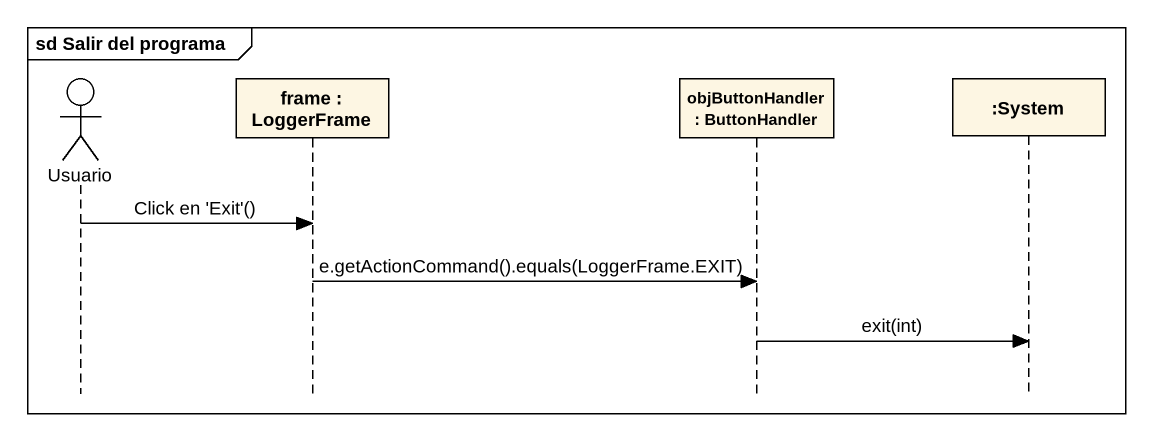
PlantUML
@startuml
mainframe sd Salir del programa
hide footbox
actor Usuario
participant "frame : LoggerFrame" as frame_
participant "objButtonHandler : ButtonHandler" as objButtonHandler
participant ":System" as System

Usuario -> frame_ : Click en 'Exit'()
frame_ -> objButtonHandler : e.getActionCommand().equals(LoggerFrame.EXIT)
objButtonHandler -> System : exit(int)
@enduml
